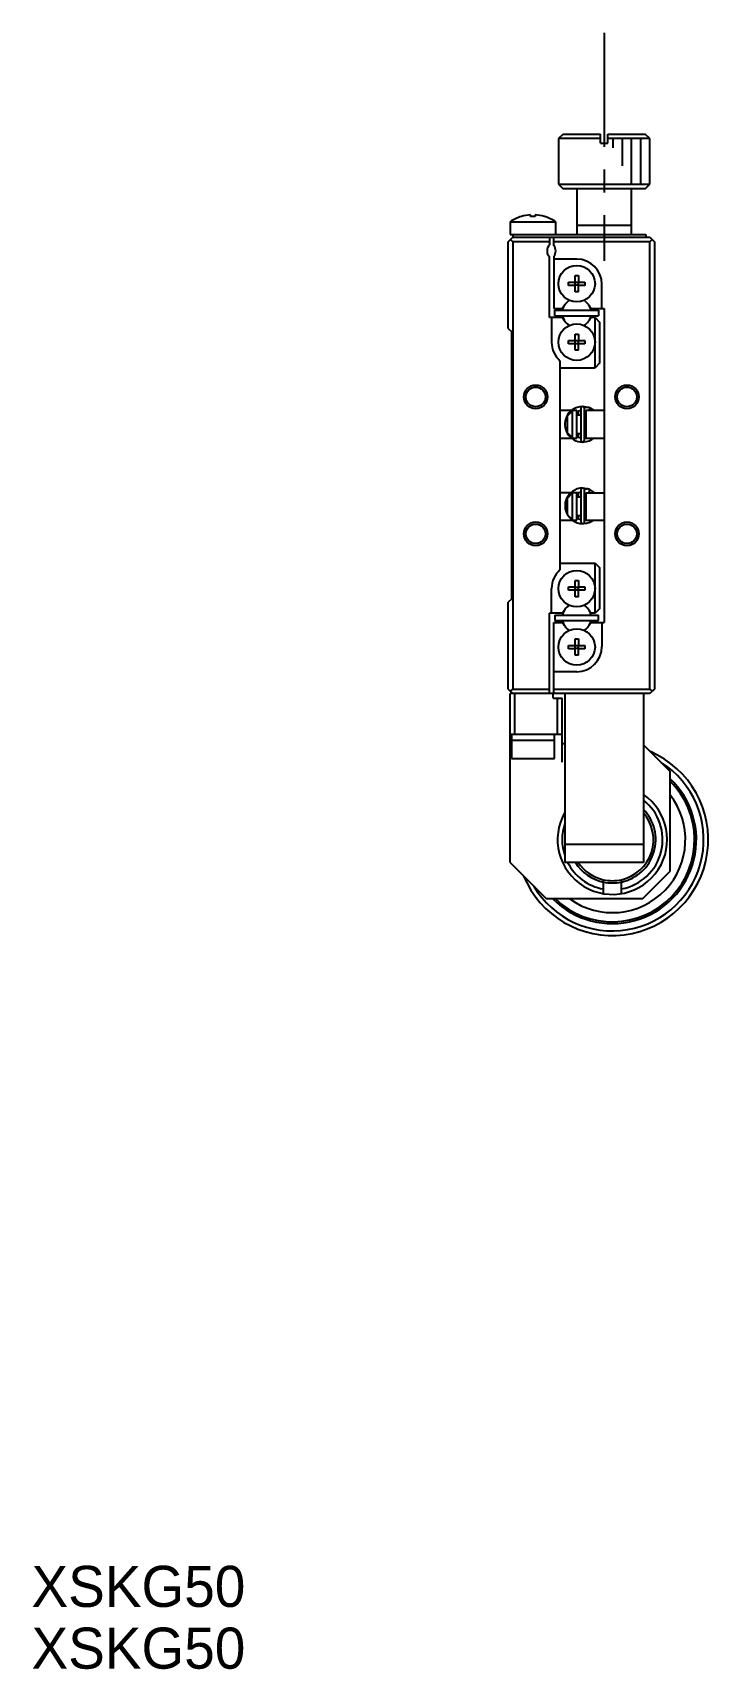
# Model space of a CAD drawing. Extents: x 5 to 400, y 5 to 228.
# Drawn here: x 5 to 79, y 4.6 to 183.9 of the extents above; entities that cross this region are included whole.
import ezdxf

# ---------------------------------------------------------------- set-up
doc = ezdxf.new("R2010")
doc.units = 0
doc.header["$LTSCALE"] = 10
doc.linetypes.add('CENTER', pattern=[2, 1.25, -0.25, 0.25, -0.25])
doc.layers.get('0').update_dxf_attribs({"linetype": 'CONTINUOUS'})
doc.layers.add('CENTER', color=1, linetype='CENTER')
doc.styles.get("Standard").update_dxf_attribs({"font": 'FGP教科書体NT-M'})

msp = doc.modelspace()

# ---------------------------------------------------------------- linework, layer by layer
at = {"color": 7, "linetype": 'CONTINUOUS'}
for p, q in [((63.082821, 172.801788), (62.582821, 172.301788)), ((67.182821, 172.301788), (62.582821, 172.301788)), ((62.582821, 172.301788), (62.582821, 167.301788)), ((63.082821, 172.801788), (67.182821, 172.801788)), ((67.182821, 171.801788), (67.182821, 172.801788)), ((67.982821, 172.801788), (72.082821, 172.801788)), ((67.982821, 171.801788), (67.982821, 172.801788)), ((72.582821, 172.301788), (67.982821, 172.301788)), ((72.582821, 172.301788), (72.082821, 172.801788)), ((72.582821, 167.301788), (72.582821, 172.301788)), ((67.182821, 171.801788), (67.982821, 171.801788)), ((62.582821, 167.301788), (63.082821, 166.801788)), ((62.582821, 167.301788), (72.582821, 167.301788)), ((72.082821, 166.801788), (63.082821, 166.801788)), ((64.582821, 166.801788), (64.582821, 161.801788)), ((70.582821, 161.801788), (70.582821, 166.801788)), ((72.082821, 166.801788), (72.582821, 167.301788)), ((57.282821, 163.193445), (62.282821, 163.193445)), ((57.282821, 163.193445), (57.282821, 161.801788)), ((58.524231, 163.764368), (58.520888, 163.771223)), ((59.522821, 163.764368), (59.522821, 163.93674)), ((60.042821, 163.764368), (59.522821, 163.764368)), ((60.042821, 163.93674), (60.042821, 163.764368)), ((61.044754, 163.771223), (61.04141, 163.764368)), ((62.282821, 161.801788), (62.282821, 163.193445)), ((57.082821, 161.001788), (57.582821, 161.501788)), ((57.282821, 161.801788), (72.132821, 161.801788)), ((57.582821, 161.501788), (72.582821, 161.501788)), ((57.632821, 161.501788), (57.632821, 161.801788)), ((61.582821, 161.501788), (61.582821, 160.663225)), ((62.082821, 160.601788), (62.082821, 161.501788)), ((64.582821, 162.801788), (70.582821, 162.801788)), ((72.132821, 161.801788), (72.132821, 161.501788)), ((72.582821, 161.501788), (73.082821, 161.001788)), ((57.082821, 151.501788), (57.082821, 161.001788)), ((57.582821, 161.001788), (57.332821, 161.251788)), ((57.582821, 161.001788), (57.582821, 112.001788)), ((61.582821, 161.001788), (57.582821, 161.001788)), ((72.582821, 161.001788), (62.082821, 161.001788)), ((72.832821, 161.251788), (72.582821, 161.001788)), ((72.582821, 112.001788), (72.582821, 161.001788)), ((73.082821, 161.001788), (73.082821, 112.001788)), ((61.582821, 152.701788), (61.582821, 159.34035)), ((62.082821, 159.401788), (62.082821, 153.701788)), ((64.582821, 159.101788), (62.082821, 159.101788)), ((63.696459, 156.581788), (64.402821, 156.581788)), ((63.696459, 156.221788), (63.696459, 156.581788)), ((64.402821, 156.221788), (63.696459, 156.221788)), ((64.402821, 157.288149), (64.762821, 157.288149)), ((64.402821, 156.581788), (64.402821, 157.288149)), ((64.413193, 156.571415), (64.402821, 156.581788)), ((64.413193, 156.23216), (64.402821, 156.221788)), ((64.402821, 155.515426), (64.402821, 156.221788)), ((64.413193, 156.23216), (64.413193, 156.571415)), ((64.413193, 156.571415), (64.752449, 156.571415)), ((64.752449, 156.23216), (64.413193, 156.23216)), ((64.752449, 156.571415), (64.762821, 156.581788)), ((64.752449, 156.571415), (64.752449, 156.23216)), ((64.752449, 156.23216), (64.762821, 156.221788)), ((64.762821, 157.288149), (64.762821, 156.581788)), ((64.762821, 156.581788), (65.469182, 156.581788)), ((65.469182, 156.221788), (64.762821, 156.221788)), ((64.762821, 155.515426), (64.762821, 156.221788)), ((65.469182, 156.581788), (65.469182, 156.221788)), ((67.332821, 153.701788), (67.332821, 156.351788)), ((64.762821, 155.515426), (64.402821, 155.515426)), ((63.038409, 152.701788), (61.582821, 152.701788)), ((61.832821, 152.701788), (61.832821, 150.001788)), ((62.082821, 153.701788), (63.038409, 153.701788)), ((62.182821, 152.901788), (62.182821, 153.501788)), ((62.182821, 153.501788), (66.982821, 153.501788)), ((62.182821, 152.901788), (66.982821, 152.901788)), ((63.038409, 153.701788), (63.208006, 153.995538)), ((63.208006, 152.408038), (63.038409, 152.701788)), ((65.957636, 153.995538), (66.127233, 153.701788)), ((66.127233, 152.701788), (65.957636, 152.408038)), ((66.127233, 153.701788), (67.582821, 153.701788)), ((66.582821, 152.701788), (66.127233, 152.701788)), ((66.582821, 152.701788), (67.082821, 152.201788)), ((66.582821, 147.201788), (66.582821, 152.701788)), ((66.982821, 153.501788), (66.982821, 152.901788)), ((67.582821, 153.701788), (67.582821, 119.301788)), ((57.082821, 151.501788), (57.432821, 151.151788)), ((57.432821, 151.151788), (57.432821, 121.851788)), ((64.402821, 150.888149), (64.762821, 150.888149)), ((64.402821, 150.181788), (64.402821, 150.888149)), ((64.762821, 150.888149), (64.762821, 150.181788)), ((67.082821, 152.201788), (67.082821, 147.701788)), ((63.696459, 150.181788), (64.402821, 150.181788)), ((63.696459, 149.821788), (63.696459, 150.181788)), ((64.402821, 149.821788), (63.696459, 149.821788)), ((64.413193, 150.171415), (64.402821, 150.181788)), ((64.413193, 149.83216), (64.402821, 149.821788)), ((64.402821, 149.115426), (64.402821, 149.821788)), ((64.762821, 149.115426), (64.402821, 149.115426)), ((64.413193, 149.83216), (64.413193, 150.171415)), ((64.413193, 150.171415), (64.752449, 150.171415)), ((64.752449, 149.83216), (64.413193, 149.83216)), ((64.752449, 150.171415), (64.762821, 150.181788)), ((64.752449, 150.171415), (64.752449, 149.83216)), ((64.752449, 149.83216), (64.762821, 149.821788)), ((64.762821, 150.181788), (65.469182, 150.181788)), ((65.469182, 149.821788), (64.762821, 149.821788)), ((64.762821, 149.115426), (64.762821, 149.821788)), ((65.469182, 150.181788), (65.469182, 149.821788)), ((62.782821, 125.08085), (62.782821, 147.922725)), ((62.782821, 147.201788), (66.582821, 147.201788)), ((67.082821, 147.701788), (66.582821, 147.201788)), ((63.982355, 142.501788), (62.782821, 142.501788)), ((63.582821, 141.918303), (64.082821, 142.447471)), ((63.582821, 140.085272), (63.582821, 141.918303)), ((64.582821, 142.501788), (64.082821, 142.501788)), ((64.082821, 142.501788), (64.082821, 139.501788)), ((64.58281, 142.416713), (65.034944, 142.547815)), ((64.582821, 139.501788), (64.582821, 142.501788)), ((65.034971, 142.001788), (64.582821, 142.001788)), ((64.782821, 142.001788), (64.782821, 142.501788)), ((65.034971, 142.759834), (65.034971, 139.259834)), ((66.00385, 142.80079), (65.262307, 142.958514)), ((65.43429, 142.791672), (65.432532, 142.790836)), ((65.465879, 142.805689), (65.43429, 142.791672)), ((65.434971, 139.259834), (65.434971, 142.759834)), ((65.434971, 142.158223), (65.582789, 142.418149)), ((65.582821, 142.001788), (65.434971, 142.001788)), ((65.498116, 142.818108), (65.465879, 142.805689)), ((65.530922, 142.8289), (65.498116, 142.818108)), ((65.564216, 142.838039), (65.530922, 142.8289)), ((65.597917, 142.845502), (65.564216, 142.838039)), ((65.582821, 142.501788), (65.582821, 139.501788)), ((67.582821, 142.501788), (65.582821, 142.501788)), ((65.631941, 142.851273), (65.597917, 142.845502)), ((65.666207, 142.855336), (65.631941, 142.851273)), ((65.70063, 142.857681), (65.666207, 142.855336)), ((65.735126, 142.858305), (65.70063, 142.857681)), ((65.769612, 142.857203), (65.735126, 142.858305)), ((65.804002, 142.85438), (65.769612, 142.857203)), ((65.838212, 142.849841), (65.804002, 142.85438)), ((65.87216, 142.843597), (65.838212, 142.849841)), ((65.905761, 142.835663), (65.87216, 142.843597)), ((65.902422, 142.513611), (65.896096, 142.501788)), ((65.908883, 142.526117), (65.902422, 142.513611)), ((65.938934, 142.826058), (65.905761, 142.835663)), ((66.010648, 142.797877), (65.906626, 142.501769)), ((65.915438, 142.539223), (65.908883, 142.526117)), ((65.922044, 142.552844), (65.915438, 142.539223)), ((65.928658, 142.566893), (65.922044, 142.552844)), ((65.935239, 142.581278), (65.928658, 142.566893)), ((65.941742, 142.595906), (65.935239, 142.581278)), ((65.971595, 142.814804), (65.938934, 142.826058)), ((65.948126, 142.610682), (65.941742, 142.595906)), ((65.954349, 142.625511), (65.948126, 142.610682)), ((65.960371, 142.640296), (65.954349, 142.625511)), ((65.966153, 142.654941), (65.960371, 142.640296)), ((65.971658, 142.669351), (65.966153, 142.654941)), ((66.001985, 142.80265), (65.971595, 142.814804)), ((65.97685, 142.683434), (65.971658, 142.669351)), ((65.981695, 142.697097), (65.97685, 142.683434)), ((65.986161, 142.710253), (65.981695, 142.697097)), ((65.990221, 142.722815), (65.986161, 142.710253)), ((65.993846, 142.734703), (65.990221, 142.722815)), ((65.997015, 142.745839), (65.993846, 142.734703)), ((65.999707, 142.756152), (65.997015, 142.745839)), ((66.001903, 142.765573), (65.999707, 142.756152)), ((66.000652, 142.802932), (66.002645, 142.802276)), ((66.48862, 142.501822), (66.001545, 142.801799)), ((66.00359, 142.774044), (66.001903, 142.765573)), ((66.002645, 142.802276), (66.004124, 142.800431)), ((66.004757, 142.781507), (66.00359, 142.774044)), ((66.004124, 142.800431), (66.005079, 142.797408)), ((66.005397, 142.787915), (66.004757, 142.781507)), ((66.005079, 142.797408), (66.005504, 142.793227)), ((66.005504, 142.793227), (66.005397, 142.787915)), ((64.082821, 139.556104), (63.582821, 140.085272)), ((64.582821, 140.001788), (65.034971, 140.001788)), ((64.782821, 139.526311), (64.782821, 140.001788)), ((65.434971, 140.001788), (65.582821, 140.001788)), ((65.582782, 139.601523), (65.434971, 139.861445)), ((62.782821, 139.501788), (64.001559, 139.501788)), ((64.082821, 139.501788), (64.582821, 139.501788)), ((65.034969, 139.472153), (64.582753, 139.602686)), ((65.256948, 139.061061), (65.357737, 139.0647)), ((65.596181, 139.500981), (65.434974, 139.471835)), ((65.582821, 139.501788), (67.582821, 139.501788)), ((65.943294, 139.194235), (66.001985, 139.217018)), ((66.000652, 139.216736), (66.000345, 139.217468)), ((66.001985, 139.217018), (66.000652, 139.216736)), ((66.001743, 139.217954), (66.054673, 139.241556)), ((63.926828, 133.501788), (62.782821, 133.501788)), ((63.582821, 132.918303), (64.082821, 133.447471)), ((63.582821, 131.085272), (63.582821, 132.918303)), ((64.582821, 133.501788), (64.082821, 133.501788)), ((64.082821, 133.501788), (64.082821, 130.501788)), ((64.582699, 133.469687), (65.045683, 133.605858)), ((64.582821, 130.501788), (64.582821, 133.501788)), ((65.045711, 133.001788), (64.582821, 133.001788)), ((64.782821, 133.501788), (64.656809, 133.501788)), ((64.782821, 133.001788), (64.782821, 133.501788)), ((65.045711, 133.817877), (65.045711, 130.317877)), ((66.014589, 133.858833), (65.273046, 134.016557)), ((65.445029, 133.849715), (65.443271, 133.848879)), ((65.476618, 133.863732), (65.445029, 133.849715)), ((65.44571, 133.216266), (65.582776, 133.469572)), ((65.445711, 130.317877), (65.445711, 133.817877)), ((65.582821, 133.001788), (65.445711, 133.001788)), ((65.508856, 133.876151), (65.476618, 133.863732)), ((65.541661, 133.886943), (65.508856, 133.876151)), ((65.574955, 133.896082), (65.541661, 133.886943)), ((65.608656, 133.903545), (65.574955, 133.896082)), ((65.582821, 133.501899), (67.582821, 133.501259)), ((65.582821, 133.501788), (65.582821, 130.501788)), ((65.64268, 133.909315), (65.608656, 133.903545)), ((65.676946, 133.913378), (65.64268, 133.909315)), ((65.711369, 133.915724), (65.676946, 133.913378)), ((65.745866, 133.916347), (65.711369, 133.915724)), ((65.780351, 133.915246), (65.745866, 133.916347)), ((65.814741, 133.912422), (65.780351, 133.915246)), ((65.848952, 133.907883), (65.814741, 133.912422)), ((65.882899, 133.90164), (65.848952, 133.907883)), ((65.873691, 133.506815), (65.869514, 133.501788)), ((65.878239, 133.512886), (65.873691, 133.506815)), ((65.883129, 133.519962), (65.878239, 133.512886)), ((66.021388, 133.855919), (65.88154, 133.501767)), ((65.916501, 133.893706), (65.882899, 133.90164)), ((65.888333, 133.528001), (65.883129, 133.519962)), ((65.893817, 133.536954), (65.888333, 133.528001)), ((65.899548, 133.546764), (65.893817, 133.536954)), ((65.905491, 133.557373), (65.899548, 133.546764)), ((65.911609, 133.568714), (65.905491, 133.557373)), ((65.917866, 133.580719), (65.911609, 133.568714)), ((65.949673, 133.8841), (65.916501, 133.893706)), ((65.924222, 133.593313), (65.917866, 133.580719)), ((65.930638, 133.60642), (65.924222, 133.593313)), ((65.937076, 133.619958), (65.930638, 133.60642)), ((65.943496, 133.633846), (65.937076, 133.619958)), ((65.949857, 133.647997), (65.943496, 133.633846)), ((65.982334, 133.872847), (65.949673, 133.8841)), ((65.956122, 133.662325), (65.949857, 133.647997)), ((65.962252, 133.676741), (65.956122, 133.662325)), ((65.968209, 133.691159), (65.962252, 133.676741)), ((65.973956, 133.705487), (65.968209, 133.691159)), ((65.979459, 133.71964), (65.973956, 133.705487)), ((65.984683, 133.73353), (65.979459, 133.71964)), ((66.012724, 133.860693), (65.982334, 133.872847)), ((65.989597, 133.747072), (65.984683, 133.73353)), ((65.99417, 133.760183), (65.989597, 133.747072)), ((65.998375, 133.772782), (65.99417, 133.760183)), ((66.002185, 133.784792), (65.998375, 133.772782)), ((66.005577, 133.796139), (66.002185, 133.784792)), ((66.00853, 133.806754), (66.005577, 133.796139)), ((66.011026, 133.816571), (66.00853, 133.806754)), ((66.013051, 133.82553), (66.011026, 133.816571)), ((66.011392, 133.860974), (66.013337, 133.860352)), ((66.565413, 133.501838), (66.012284, 133.859842)), ((66.01459, 133.833577), (66.013051, 133.82553)), ((66.013337, 133.860352), (66.014796, 133.858604)), ((66.015636, 133.840662), (66.01459, 133.833577)), ((66.014796, 133.858604), (66.01576, 133.855739)), ((66.016181, 133.846741), (66.015636, 133.840662)), ((66.01576, 133.855739), (66.016223, 133.851777)), ((66.016223, 133.851777), (66.016181, 133.846741)), ((63.566709, 131.078343), (64.086825, 130.501281)), ((64.082821, 130.556104), (63.582821, 131.085272)), ((64.582821, 131.001788), (65.045711, 131.001788)), ((64.782821, 130.587792), (64.782821, 131.001788)), ((65.582794, 130.666169), (65.44571, 130.919488)), ((65.445711, 131.001788), (65.582821, 131.001788)), ((62.782821, 130.501788), (64.582821, 130.501788)), ((65.045709, 130.530196), (64.582768, 130.665753)), ((65.267687, 130.119104), (65.368476, 130.122743)), ((65.582901, 130.554169), (65.445713, 130.529878)), ((65.582821, 130.501788), (67.582821, 130.501788)), ((65.954032, 130.252278), (66.012724, 130.275061)), ((66.011392, 130.274779), (66.011085, 130.27551)), ((66.012724, 130.275061), (66.011392, 130.274779)), ((66.012482, 130.275996), (66.065412, 130.299599)), ((62.782821, 125.801788), (66.582821, 125.801788)), ((66.582821, 125.801788), (67.082821, 125.301788)), ((66.582821, 120.301788), (66.582821, 125.801788)), ((64.402821, 123.888149), (64.762821, 123.888149)), ((64.402821, 123.181788), (64.402821, 123.888149)), ((64.762821, 123.888149), (64.762821, 123.181788)), ((67.082821, 125.301788), (67.082821, 120.801788)), ((61.832821, 120.301788), (61.832821, 123.001788)), ((63.696459, 123.181788), (64.402821, 123.181788)), ((63.696459, 122.821788), (63.696459, 123.181788)), ((64.402821, 122.821788), (63.696459, 122.821788)), ((64.413193, 123.171415), (64.402821, 123.181788)), ((64.413193, 122.83216), (64.402821, 122.821788)), ((64.402821, 122.115426), (64.402821, 122.821788)), ((64.762821, 122.115426), (64.402821, 122.115426)), ((64.413193, 122.83216), (64.413193, 123.171415)), ((64.413193, 123.171415), (64.752449, 123.171415)), ((64.752449, 122.83216), (64.413193, 122.83216)), ((64.752449, 123.171415), (64.762821, 123.181788)), ((64.752449, 123.171415), (64.752449, 122.83216)), ((64.752449, 122.83216), (64.762821, 122.821788)), ((64.762821, 123.181788), (65.469182, 123.181788)), ((65.469182, 122.821788), (64.762821, 122.821788)), ((64.762821, 122.115426), (64.762821, 122.821788)), ((65.469182, 123.181788), (65.469182, 122.821788)), ((57.432821, 121.851788), (57.082821, 121.501788)), ((57.082821, 112.001788), (57.082821, 121.501788)), ((63.038409, 120.301788), (61.582821, 120.301788)), ((61.582821, 111.501788), (61.582821, 120.301788)), ((63.208006, 120.595538), (63.038409, 120.301788)), ((66.127233, 120.301788), (65.957636, 120.595538)), ((66.582821, 120.301788), (66.127233, 120.301788)), ((67.082821, 120.801788), (66.582821, 120.301788)), ((62.082821, 119.301788), (63.038409, 119.301788)), ((62.082821, 111.501788), (62.082821, 119.301788)), ((62.182821, 120.101788), (66.982821, 120.101788)), ((62.182821, 120.101788), (62.182821, 119.501788)), ((62.182821, 119.501788), (66.982821, 119.501788)), ((63.038409, 119.301788), (63.208006, 119.008038)), ((65.957636, 119.008038), (66.127233, 119.301788)), ((66.127233, 119.301788), (67.582821, 119.301788)), ((66.982821, 119.501788), (66.982821, 120.101788)), ((67.332821, 119.301788), (67.332821, 116.651788)), ((63.696459, 116.781788), (64.402821, 116.781788)), ((63.696459, 116.421788), (63.696459, 116.781788)), ((64.402821, 117.488149), (64.762821, 117.488149)), ((64.402821, 116.781788), (64.402821, 117.488149)), ((64.413193, 116.771415), (64.402821, 116.781788)), ((64.413193, 116.43216), (64.413193, 116.771415)), ((64.413193, 116.771415), (64.752449, 116.771415)), ((64.752449, 116.771415), (64.762821, 116.781788)), ((64.752449, 116.771415), (64.752449, 116.43216)), ((64.762821, 117.488149), (64.762821, 116.781788)), ((64.762821, 116.781788), (65.469182, 116.781788)), ((65.469182, 116.781788), (65.469182, 116.421788)), ((64.402821, 116.421788), (63.696459, 116.421788)), ((64.413193, 116.43216), (64.402821, 116.421788)), ((64.402821, 115.715426), (64.402821, 116.421788)), ((64.762821, 115.715426), (64.402821, 115.715426)), ((64.752449, 116.43216), (64.413193, 116.43216)), ((64.752449, 116.43216), (64.762821, 116.421788)), ((65.469182, 116.421788), (64.762821, 116.421788)), ((64.762821, 115.715426), (64.762821, 116.421788)), ((64.582821, 113.901788), (62.082821, 113.901788)), ((57.082821, 112.001788), (57.582821, 111.501788)), ((61.982821, 111.501788), (57.282821, 111.501788)), ((57.282821, 93.001788), (57.282821, 111.501788)), ((57.332821, 111.751788), (57.582821, 112.001788)), ((57.582821, 112.001788), (61.582821, 112.001788)), ((57.782821, 111.501788), (57.782821, 107.001788)), ((61.982821, 111.001788), (61.982821, 111.501788)), ((62.082821, 112.001788), (72.582821, 112.001788)), ((72.582821, 111.501788), (62.082821, 111.501788)), ((63.282821, 111.501788), (63.282821, 93.001788)), ((71.882821, 111.501788), (71.882821, 93.001788)), ((72.582821, 112.001788), (72.832821, 111.751788)), ((73.082821, 112.001788), (72.582821, 111.501788)), ((61.982821, 111.001788), (62.982821, 111.001788)), ((62.482821, 107.001788), (62.482821, 111.001788)), ((62.982821, 104.001788), (62.982821, 111.001788)), ((62.982821, 107.001788), (57.282821, 107.001788)), ((57.432821, 107.001788), (57.432821, 104.401788)), ((57.432821, 106.401788), (62.132821, 106.401788)), ((62.132821, 104.401788), (62.132821, 107.001788)), ((63.282821, 106.001788), (62.982821, 106.001788)), ((74.782821, 103.001788), (71.882821, 105.901788)), ((57.432821, 104.401788), (62.132821, 104.401788)), ((74.782821, 103.001788), (74.782821, 92.001788)), ((63.282821, 95.001788), (71.882821, 95.001788)), ((57.282821, 93.001788), (61.282821, 89.001788)), ((71.882821, 93.001788), (63.282821, 93.001788)), ((71.782821, 89.001788), (74.782821, 92.001788)), ((67.482821, 91.114305), (67.482821, 89.585708)), ((69.482821, 89.585708), (69.482821, 91.114305)), ((71.782821, 89.001788), (61.282821, 89.001788))]:
    msp.add_line(p, q, dxfattribs=at)
at = {"color": 3, "linetype": 'CONTINUOUS'}
for p, q in [((68.582821, 171.301788), (68.582821, 172.301788)), ((69.582821, 169.301788), (69.582821, 172.301788)), ((70.582821, 167.301788), (70.582821, 172.301788)), ((71.582821, 167.301788), (71.582821, 172.301788))]:
    msp.add_line(p, q, dxfattribs=at)
at = {"color": 7, "linetype": 'CONTINUOUS'}
for centre, radius in [((64.582821, 156.401788), 2), ((64.582821, 150.001788), 2), ((60.082821, 144.001788), 1.075), ((70.082821, 144.001788), 1.075), ((60.082821, 129.001788), 1.075), ((70.082821, 129.001788), 1.075), ((64.582821, 123.001788), 2), ((64.582821, 116.601788), 2)]:
    msp.add_circle(centre, radius, dxfattribs=at)
at = {"color": 3, "linetype": 'CONTINUOUS'}
for centre in [(60.082821, 144.001788), (70.082821, 144.001788), (60.082821, 129.001788), (70.082821, 129.001788)]:
    msp.add_circle(centre, 1.3, dxfattribs=at)
at = {"color": 7, "linetype": 'CONTINUOUS'}
for centre, radius, start, end in [((59.782821, 159.451788), 4.5, 106.285843, 123.748989), ((59.782821, 159.451788), 4.492483, 93.317816, 106.26943), ((59.782821, 159.451788), 4.492483, 73.73057, 86.682184), ((59.782821, 159.451788), 4.5, 56.251011, 73.714157), ((62.332821, 160.001788), 1, 138.590378, 221.409622), ((61.282821, 160.001788), 1, 323.130102, 36.869898), ((64.582821, 156.351788), 2.75, 0, 90), ((64.582821, 153.201788), 1.5875, 135, 150), ((64.697821, 153.086978), 1.75, 121.886504, 135.004406), ((64.582821, 153.201787), 1.5875, 120.433182, 134.999974), ((64.582821, 153.201787), 1.5875, 45.000026, 59.566818), ((64.467821, 153.086978), 1.75, 44.995594, 58.113496), ((64.582821, 153.201788), 1.5875, 30, 45), ((64.582821, 153.201787), 1.5875, 149.999969, 169.10691), ((64.582821, 153.201787), 1.5875, 190.893016, 239.566737), ((64.582821, 153.201787), 1.5875, 300.433263, 349.106984), ((64.582821, 153.201787), 1.5875, 10.89309, 30.000031), ((64.697821, 153.316597), 1.75, 224.995594, 238.113496), ((64.467821, 153.316597), 1.75, 301.886504, 315.004406), ((64.582821, 150.001788), 2.75, 180, 229.114807), ((65.234898, 141.009935), 1.948934, 155.39212257, 269.18267785), ((65.244739, 141.001811), 1.961267, 125.92921791, 155.29606991), ((65.237117, 141.002767), 1.956028, 90.75808874, 125.76486754), ((65.234971, 142.759834), 0.2, 0, 180), ((65.234971, 139.259834), 0.2, 180, 0), ((65.232134, 141.01698), 1.956316, 273.68114225, 309.22615063), ((65.245785, 132.068032), 1.949046, 155.39539591, 210.51616014), ((65.255478, 132.059854), 1.961267, 125.92921791, 155.29606991), ((65.247855, 132.060808), 1.956029, 90.75802723, 125.76480604), ((65.245711, 133.817877), 0.2, 0, 180), ((65.246331, 132.068775), 1.949742, 233.508947, 269.162609), ((65.245711, 130.317877), 0.2, 180, 0), ((65.24241, 132.07711), 1.958429, 273.6907402, 306.43927805), ((64.582821, 123.001788), 2.75, 130.885193, 180), ((64.582821, 119.801789), 1.5875, 120.433263, 169.106984), ((64.697821, 119.686978), 1.75, 121.886504, 135.004406), ((64.582821, 119.801789), 1.5875, 10.893016, 59.566737), ((64.467821, 119.686978), 1.75, 44.995594, 58.113496), ((64.582821, 119.801789), 1.5875, 190.89309, 210), ((64.582821, 119.801788), 1.5875, 210, 225), ((64.582821, 119.801789), 1.5875, 225.000026, 239.566818), ((64.697821, 119.916597), 1.75, 224.995594, 238.113496), ((64.582821, 119.801789), 1.5875, 300.433182, 314.999974), ((64.467821, 119.916597), 1.75, 301.886504, 315.004406), ((64.582821, 119.801788), 1.5875, 315, 330), ((64.582821, 119.801789), 1.5875, 329.999969, 349.10691), ((64.582821, 116.651788), 2.75, 270, 0), ((68.482821, 95.501788), 10.5, 202.310084, 66.667781), ((68.482821, 95.501788), 10, 210.635322, 57.628703), ((68.482821, 95.501788), 9.2, 224.952615, 46.781487), ((68.482821, 95.501788), 9, 226.238257, 45.572996), ((68.482821, 95.501788), 6, 150.073565, 55.481892), ((68.482821, 95.501788), 8, 234.340912, 38.047507), ((68.482821, 95.501788), 5.5, 280.475682, 51.816518), ((68.482821, 95.501788), 5.5, 160.988735, 199.011265), ((68.482821, 95.501788), 4.5, 282.839588, 40.926063), ((68.482821, 95.501788), 5.5, 207.035692, 259.524318), ((68.482821, 95.501788), 4.5, 213.748989, 257.160412), ((68.482821, 95.501788), 4.75, 257.846803, 282.153197)]:
    msp.add_arc(centre, radius, start, end, dxfattribs=at)
at = {"color": 3, "linetype": 'CONTINUOUS'}
for radius, start, end in [(4.75, 282.153197, 44.292063), (4.75, 211.756864, 257.846803), (4.5, 257.160412, 282.839588)]:
    msp.add_arc((68.482821, 95.501788), radius, start, end, dxfattribs=at)
at = {"layer": 'CENTER', "color": 1, "linetype": 'CENTER'}
msp.add_line((67.582821, 183.901788), (67.582821, 158.901788), dxfattribs=at)

# ---------------------------------------------------------------- texts
at = {"color": 7}
for p in [(4.880034, 11.43996), (4.880034, 4.672371)]:
    msp.add_text('XSKG50', height=4.5, dxfattribs=at).set_placement(p)

doc.saveas('drawing.dxf')
